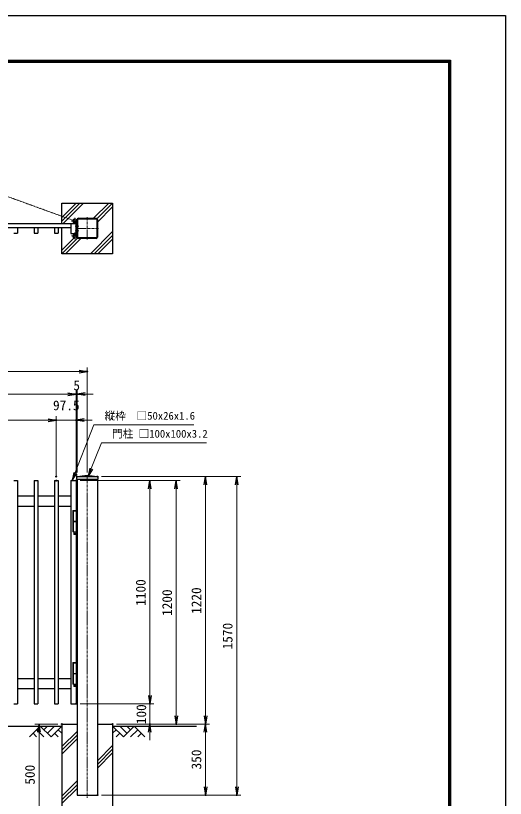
# Model space of a CAD drawing. Units: millimetres, scale not verified. Extents: x -4200 to 4200, y -2970 to 2970.
# Drawn here: x 1788 to 4200, y -889 to 2970 of the extents above; entities that cross this region are included whole.
import ezdxf
from ezdxf.enums import TextEntityAlignment as Align

# ---------------------------------------------------------------- set-up
doc = ezdxf.new("R2010")
doc.units = ezdxf.units.MM
doc.header["$LTSCALE"] = 10
doc.header["$PDMODE"] = 32
doc.header["$PDSIZE"] = 5
for name, pattern in [('USER1', [2, 1.25, -0.25, 0.25, -0.25]), ('USER2', [0.375, 0.25, -0.125]), ('USER3', [1.25, 0.625, -0.125, 0.125, -0.125, 0.125, -0.125])]:
    doc.linetypes.add(name, pattern=pattern)
for name, color, linetype, lineweight in [('0-1_D-TTL', 7, 'Continuous', 25), ('0-2_D-STR-DIM', 7, 'Continuous', 13), ('0-3_0', 7, 'Continuous', 25), ('0-5_D-STR1', 1, 'Continuous', 25), ('0-6_D-BGD', 7, 'Continuous', 25), ('0-7_D-STR4', 7, 'Continuous', 25), ('0-8_D-STR3', 3, 'Continuous', 13), ('0-9_D-BMK', 2, 'USER1', 13), ('0-A_D-DCR-HCH', 7, 'Continuous', 13), ('0-B_D-STR-TXT', 7, 'Continuous', 13)]:
    doc.layers.add(name, color=color, linetype=linetype, lineweight=lineweight)
doc.layers.add('0-4_DEFPOINTS', color=7, linetype='Continuous')
doc.styles.add('ＭＳ ゴシック', font='')
doc.styles.get('ＭＳ ゴシック').set_extended_font_data('MS Gothic')

# ---------------------------------------------------------------- blocks, each defined once
blk = doc.blocks.new('_Open')
at = {"layer": '0-3_0'}
blk.add_line((-10, 1.667), (0, 0), dxfattribs=at)
blk.add_lwpolyline([(-10, -1.667), (0, 0), (-10, 0)], dxfattribs=at)

msp = doc.modelspace()

# ---------------------------------------------------------------- linework, layer by layer
at = {"layer": '0-1_D-TTL', "color": 2}
msp.add_lwpolyline([(-4200, 2970), (4200, 2970), (4200, -2970), (-4200, -2970)], close=True, dxfattribs=at)
at = {"layer": '0-1_D-TTL'}
for points in [[(-3930, 2750), (3930, 2750), (3930, -2750), (-3930, -2750)], [(-3927.5, 2747.5), (3927.5, 2747.5), (3927.5, -2747.5), (-3927.5, -2747.5)], [(-3925, 2745), (3925, 2745), (3925, -2745), (-3925, -2745)], [(-3922.5, 2742.5), (3922.5, 2742.5), (3922.5, -2742.5), (-3922.5, -2742.5)], [(-3920, 2740), (3920, 2740), (3920, -2740), (-3920, -2740)]]:
    msp.add_lwpolyline(points, close=True, dxfattribs=at)
at = {"layer": '0-2_D-STR-DIM'}
for p, q in [((2140.01, 717.42), (2140.01, 1236.1)), ((70.01, 1216.1), (2100.01, 1216.1)), ((2085.01, 727.42), (2085.01, 1123.42)), ((2085.01, 697.42), (2085.01, 1123.42)), ((2090.01, 717.42), (2090.01, 1123.42)), ((2045.01, 1103.42), (1130.01, 1103.42)), ((2045.01, 1103.42), (2005.01, 1103.42)), ((2085.01, 1103.42), (2090.01, 1103.42)), ((2130.01, 1103.42), (2170.01, 1103.42)), ((1227.51, 975.44), (1947.51, 975.44)), ((1947.51, 975.44), (1907.51, 975.44)), ((1987.51, 697.42), (1987.51, 995.44)), ((1987.51, 717.42), (1987.51, 995.44)), ((1987.51, 975.44), (2085.01, 975.44)), ((2085.01, 697.42), (2085.01, 995.44)), ((2125.01, 975.44), (2165.01, 975.44)), ((2210.01, 697.42), (2742.93, 697.42)), ((2210.01, 697.42), (2896.85, 697.42)), ((2105.01, 677.42), (2598.64, 677.42)), ((2105.01, 677.42), (2468.77, 677.42)), ((2722.93, 657.42), (2722.93, -482.58)), ((2876.85, 657.42), (2876.85, -832.58)), ((2448.77, 637.42), (2448.77, -382.58)), ((2578.64, 637.42), (2578.64, -482.58)), ((2448.77, -382.58), (2448.77, -342.58)), ((2105.01, -422.58), (2468.77, -422.58)), ((2105.01, -422.58), (2468.77, -422.58)), ((2448.77, -422.58), (2448.77, -522.58)), ((1995.01, -522.58), (1882.7, -522.58)), ((2285.01, -522.58), (2598.64, -522.58)), ((2285.01, -522.58), (2742.93, -522.58)), ((2285.01, -522.58), (2742.93, -522.58)), ((2285.01, -522.58), (2468.77, -522.58)), ((1902.7, -562.58), (1902.7, -982.58)), ((2448.77, -562.58), (2448.77, -602.58)), ((2722.93, -562.58), (2722.93, -832.58)), ((2210.01, -872.58), (2742.93, -872.58)), ((2210.01, -872.58), (2896.85, -872.58))]:
    msp.add_line(p, q, dxfattribs=at)
at = {"layer": '0-4_DEFPOINTS'}
for p in [(2140.01, 1216.1), (2090.01, 1103.42), (1987.51, 975.44), (2085.01, 975.44), (1987.51, 697.42), (2085.01, 707.42), (2090.01, 697.42), (2140.01, 697.42), (2190.01, 697.42), (1987.51, 677.42), (2085.01, 677.42), (2085.01, 677.42), (2085.01, -422.58), (2448.77, -422.58), (2015.01, -522.58), (2265.01, -522.58), (2448.77, -522.58), (2578.64, -522.58), (2722.93, -522.58), (2190.01, -872.58), (2190.01, -872.58), (2722.93, -872.58), (2876.85, -872.58)]:
    msp.add_point(p, dxfattribs=at)
at = {"layer": '0-5_D-STR1'}
for p, q in [((2096.41, 1970.76), (2183.61, 1970.76)), ((1116.01, 1945.76), (2085.01, 1945.76)), ((2059.01, 1945.76), (2059.01, 1895.76)), ((2085.01, 1895.76), (2085.01, 1945.76)), ((2090.01, 1964.36), (2090.01, 1884.06)), ((2090.01, 1877.16), (2090.01, 1964.36)), ((2093.21, 1877.16), (2093.21, 1964.36)), ((2096.41, 1967.56), (2183.61, 1967.56)), ((2186.81, 1964.36), (2186.81, 1877.16)), ((2190.01, 1964.36), (2190.01, 1877.16)), ((1116.01, 1925.76), (2059.01, 1925.76)), ((1778.51, 1897.76), (1796.51, 1897.76)), ((1796.51, 1925.76), (1796.51, 1897.76)), ((1878.51, 1925.76), (1878.51, 1897.76)), ((1878.51, 1897.76), (1896.51, 1897.76)), ((1896.51, 1925.76), (1896.51, 1897.76)), ((1978.51, 1925.76), (1978.51, 1897.76)), ((1978.51, 1897.76), (1996.51, 1897.76)), ((1996.51, 1925.76), (1996.51, 1897.76)), ((2059.01, 1895.76), (2085.01, 1895.76)), ((2183.61, 1873.96), (2096.41, 1873.96)), ((2183.61, 1870.76), (2096.41, 1870.76)), ((2088.01, 694.62), (2088.01, 684.42)), ((2090.79, 697.79), (2140.01, 704.42)), ((2092.01, 697.42), (2188.01, 697.42)), ((2140.01, 704.42), (2189.24, 697.79)), ((2192.01, 694.62), (2192.01, 684.42)), ((1778.51, 677.42), (1796.51, 677.42)), ((1796.51, 677.42), (1796.51, -422.58)), ((1878.51, 677.42), (1878.51, -422.58)), ((1878.51, 677.42), (1896.51, 677.42)), ((1896.51, 677.42), (1896.51, -422.58)), ((1978.51, 677.42), (1978.51, -422.58)), ((1978.51, 677.42), (1996.51, 677.42)), ((1996.51, 677.42), (1996.51, -422.58)), ((2059.01, 677.42), (2059.01, -422.58)), ((2059.01, 677.42), (2085.01, 677.42)), ((2085.01, 677.42), (2085.01, 530.42)), ((2088.01, 684.42), (2192.01, 684.42)), ((2090.01, 684.42), (2090.01, -872.58)), ((2190.01, 684.42), (2190.01, -872.58)), ((1796.51, 602.42), (1878.51, 602.42)), ((1896.51, 602.42), (1978.51, 602.42)), ((1996.51, 602.42), (2059.01, 602.42)), ((1796.51, 552.42), (1878.51, 552.42)), ((1896.51, 552.42), (1978.51, 552.42)), ((1996.51, 552.42), (2059.01, 552.42)), ((2085.01, 413.42), (2085.01, -219.58)), ((1796.51, -297.58), (1878.51, -297.58)), ((1896.51, -297.58), (1978.51, -297.58)), ((1996.51, -297.58), (2059.01, -297.58)), ((2085.01, -336.58), (2085.01, -422.58)), ((1796.51, -347.58), (1878.51, -347.58)), ((1896.51, -347.58), (1978.51, -347.58)), ((1996.51, -347.58), (2059.01, -347.58)), ((1778.51, -422.58), (1796.51, -422.58)), ((1878.51, -422.58), (1896.51, -422.58)), ((1978.51, -422.58), (1996.51, -422.58)), ((2059.01, -422.58), (2085.01, -422.58)), ((2090.01, -872.58), (2190.01, -872.58))]:
    msp.add_line(p, q, dxfattribs=at)
for centre, radius, start, end in [((2096.41, 1964.36), 6.4, 90, 180), ((2183.61, 1964.36), 6.4, 0, 90), ((2096.41, 1964.36), 3.2, 90, 180), ((2183.61, 1964.36), 3.2, 0, 90), ((2096.41, 1877.16), 6.4, 180, 270), ((2096.41, 1877.16), 3.2, 180, 270), ((2183.61, 1877.16), 6.4, 270, 0), ((2183.61, 1877.16), 3.2, 270, 0), ((2091.21, 694.62), 3.2, 97.6668, 180), ((2188.81, 694.62), 3.2, 0, 82.3332)]:
    msp.add_arc(centre, radius, start, end, dxfattribs=at)
at = {"layer": '0-6_D-BGD'}
for p, q in [((1092.01, -532.58), (2015.01, -532.58)), ((2265.01, -532.58), (2678.62, -532.58))]:
    msp.add_line(p, q, dxfattribs=at)
at = {"layer": '0-7_D-STR4'}
for p, q in [((2015.01, 2045.76), (2265.01, 2045.76)), ((2015.01, 1975.51), (2085.26, 2045.76)), ((2015.01, 1957.13), (2103.65, 2045.76)), ((2015.01, 1945.76), (2015.01, 2045.76)), ((2022.03, 1945.76), (2122.03, 2045.76)), ((2171.63, 1970.76), (2246.63, 2045.76)), ((2190.01, 1952.38), (2265.01, 2027.38)), ((2015.01, 1795.76), (2015.01, 1925.76)), ((2155.68, 1795.76), (2265.01, 1905.1)), ((2015.01, 1795.76), (2091.89, 1872.64)), ((2015.46, 1814.59), (2075.09, 1874.23)), ((2033.4, 1795.76), (2108.4, 1870.76)), ((2174.06, 1795.76), (2265.01, 1886.71)), ((2192.45, 1795.76), (2265.01, 1868.33)), ((2265.01, 1795.76), (2015.01, 1795.76)), ((2015.01, -522.58), (2015.01, -1022.58)), ((2015.01, -522.58), (2090.01, -522.58)), ((2190.01, -522.58), (2265.01, -522.58)), ((2265.01, -522.58), (2265.01, -1022.58))]:
    msp.add_line(p, q, dxfattribs=at)
msp.add_lwpolyline([(2188.14, 1968.89), (2265.01, 2045.76), (2265.01, 1795.76)], dxfattribs=at)
at = {"layer": '0-8_D-STR3'}
for p, q in [((2085.51, 1948.74), (2082.91, 1952.41)), ((2085.51, 1957.46), (2085.51, 1884.06)), ((2090.01, 1937.76), (2085.51, 1937.76)), ((2085.51, 1892.78), (2082.91, 1889.11)), ((2090.01, 1927.76), (2085.51, 1927.76)), ((2090.01, 1917.01), (2085.51, 1917.01)), ((2090.01, 1913.76), (2085.51, 1913.76)), ((2090.01, 1903.76), (2085.51, 1903.76)), ((2068.84, 527.42), (2068.84, 424.42)), ((2068.84, 527.42), (2090.01, 527.42)), ((2069.31, 529.42), (2070.31, 530.42)), ((2069.31, 529.42), (2069.31, 527.42)), ((2070.31, 530.42), (2088.31, 530.42)), ((2089.31, 529.42), (2089.31, 527.42)), ((2090.01, 527.42), (2090.01, 424.42)), ((2068.84, 477.42), (2090.01, 477.42)), ((2068.84, 474.42), (2090.01, 474.42)), ((2068.84, 424.42), (2090.01, 424.42)), ((2073.31, 424.42), (2073.31, 413.42)), ((2073.31, 413.42), (2074.31, 412.42)), ((2073.31, 413.42), (2085.31, 413.42)), ((2074.31, 412.42), (2084.31, 412.42)), ((2084.31, 412.42), (2085.31, 413.42)), ((2085.31, 424.42), (2085.31, 413.42)), ((2068.84, -222.58), (2068.84, -325.58)), ((2068.84, -222.58), (2090.01, -222.58)), ((2069.31, -220.58), (2070.31, -219.58)), ((2069.31, -220.58), (2069.31, -222.58)), ((2070.31, -219.58), (2088.31, -219.58)), ((2089.31, -220.58), (2089.31, -222.58)), ((2090.01, -222.58), (2090.01, -325.58)), ((2068.84, -272.58), (2090.01, -272.58)), ((2068.84, -275.58), (2090.01, -275.58)), ((2068.84, -325.58), (2090.01, -325.58)), ((2073.31, -325.58), (2073.31, -336.58)), ((2073.31, -336.58), (2074.31, -337.58)), ((2073.31, -336.58), (2085.31, -336.58)), ((2074.31, -337.58), (2084.31, -337.58)), ((2084.31, -337.58), (2085.31, -336.58)), ((2085.31, -325.58), (2085.31, -336.58))]:
    msp.add_line(p, q, dxfattribs=at)
at = {"layer": '0-8_D-STR3', "linetype": 'USER2'}
for p, q in [((2073.11, 527.42), (2073.11, 424.42)), ((2085.51, 527.42), (2085.51, 424.42)), ((2073.11, -222.58), (2073.11, -325.58)), ((2085.51, -222.58), (2085.51, -325.58))]:
    msp.add_line(p, q, dxfattribs=at)
at = {"layer": '0-8_D-STR3'}
for points in [[(2088.31, 530.42), (2089.31, 529.42), (2069.31, 529.42)], [(2088.31, -219.58), (2089.31, -220.58), (2069.31, -220.58)]]:
    msp.add_lwpolyline(points, dxfattribs=at)
for centre in [(2079.31, 417.42), (2079.31, -332.58)]:
    msp.add_circle(centre, 2.5, dxfattribs=at)
for centre, radius, start, end in [((2079.31, 1957.46), 10.7, 0, 305.41111), ((2079.31, 1957.46), 6.2, 0, 305.41111), ((2079.31, 1884.06), 10.7, 54.58889, 0), ((2079.31, 1884.06), 6.2, 54.58889, 0)]:
    msp.add_arc(centre, radius, start, end, dxfattribs=at)
at = {"layer": '0-9_D-BMK', "linetype": 'USER3'}
msp.add_line((2079.31, 1957.46), (1139.76, 2299.43), dxfattribs=at)
at = {"layer": '0-9_D-BMK'}
for p, q in [((2079.31, 1973.72), (2079.31, 1941.2)), ((2140.01, 1975.76), (2140.01, 1865.76)), ((2095.58, 1957.46), (2063.05, 1957.46)), ((2098.21, 1932.76), (2080.51, 1932.76)), ((2079.31, 1867.8), (2079.31, 1900.32)), ((2195.01, 1920.76), (2080.51, 1920.76)), ((2098.21, 1908.76), (2080.51, 1908.76)), ((2095.58, 1884.06), (2063.05, 1884.06)), ((2140.01, 697.42), (2140.01, -885.58))]:
    msp.add_line(p, q, dxfattribs=at)
at = {"layer": '0-A_D-DCR-HCH'}
for p, q in [((1908.59, -532.58), (1855.38, -585.79)), ((1908.59, -532.58), (1961.8, -585.79)), ((1926.23, -550.41), (1944.06, -532.58)), ((1944.06, -568.06), (1979.54, -532.58)), ((1961.8, -585.79), (2015.01, -532.58)), ((2318.23, -585.8), (2265.01, -532.58)), ((2335.96, -568.06), (2300.49, -532.58)), ((2371.44, -532.58), (2318.23, -585.8)), ((2353.79, -550.41), (2335.96, -532.58)), ((2371.44, -532.58), (2424.65, -585.8)), ((1873.11, -568.06), (1890.93, -585.79)), ((1890.85, -550.32), (1926.49, -585.79)), ((1979.54, -568.06), (1997.36, -585.79)), ((1997.28, -550.32), (2015.01, -567.98)), ((2015.01, -633.61), (2090.01, -558.61)), ((2015.01, -651.99), (2090.01, -576.99)), ((2282.75, -550.32), (2265.01, -567.98)), ((2300.49, -568.06), (2282.67, -585.8)), ((2389.17, -550.32), (2353.54, -585.8)), ((2406.91, -568.06), (2389.09, -585.8)), ((2015.01, -670.38), (2090.01, -595.38)), ((2190.01, -703.3), (2265.01, -628.3)), ((2190.01, -721.68), (2265.01, -646.68)), ((2190.01, -740.07), (2265.01, -665.07)), ((2015.46, -877.85), (2090.01, -803.3)), ((2015.01, -896.68), (2090.01, -821.68)), ((2015.01, -915.07), (2090.01, -840.06))]:
    msp.add_line(p, q, dxfattribs=at)
at = {"layer": '0-B_D-STR-TXT'}
for points in [[(2664.54, 953.15), (2171.99, 953.15), (2065.86, 679.28)], [(2726.95, 864.6), (2211.05, 864.6), (2145.49, 701.42)]]:
    msp.add_lwpolyline(points, dxfattribs=at)

# ---------------------------------------------------------------- block references
at = {"layer": '0-2_D-STR-DIM', "xscale": 4, "yscale": 4}
for p in [(2140.01, 1216.1), (2085.01, 1103.42), (2085.01, 1103.42), (1987.51, 975.44), (1987.51, 975.44)]:
    msp.add_blockref('_Open', p, dxfattribs=at)
for p, rotation in [((2090.01, 1103.42), 180), ((2085.01, 975.44), 180), ((2722.93, 697.42), 90), ((2876.85, 697.42), 90), ((2448.77, 677.42), 90), ((2578.64, 677.42), 90), ((2448.77, -422.58), 270), ((2448.77, -422.58), 270), ((2578.64, -522.58), 270), ((2722.93, -522.58), 270), ((1902.7, -522.58), 90), ((2448.77, -522.58), 90), ((2722.93, -522.58), 90), ((2722.93, -872.58), 270), ((2876.85, -872.58), 270)]:
    msp.add_blockref('_Open', p, dxfattribs=dict(at, rotation=rotation))
at = {"layer": '0-B_D-STR-TXT', "xscale": 4, "yscale": 4}
for p, rotation in [((2144.75, 699.56), 248.11184), ((2065.13, 677.42), 248.81593)]:
    msp.add_blockref('_Open', p, dxfattribs=dict(at, rotation=rotation))

# ---------------------------------------------------------------- texts
at = {"layer": '0-2_D-STR-DIM', "style": 'ＭＳ ゴシック'}
for s, p in [('5', (2071.79, 1108.77)), ('97.5', (1971.54, 1010.19))]:
    msp.add_text(s, height=48.09, dxfattribs=at).set_placement(p, align=Align.BOTTOM_LEFT)
for s, p in [('1100', (2442.02, 60.52)), ('1200', (2571.89, 10.52)), ('1220', (2716.19, 20.52)), ('1570', (2870.1, -154.48)), ('100', (2444.73, -523.23)), ('350', (2716.19, -746.46)), ('500', (1895.96, -821.46))]:
    msp.add_text(s, height=48.09, rotation=90, dxfattribs=at).set_placement(p, align=Align.BOTTOM_LEFT)
at = {"layer": '0-B_D-STR-TXT', "style": 'ＭＳ ゴシック'}
for s, p in [('縦枠\u3000□50x26x1.6', (2225.56, 966.42)), ('門柱 □100x100x3.2', (2261.98, 877.87))]:
    msp.add_text(s, height=38.49, dxfattribs=at).set_placement(p, align=Align.BOTTOM_LEFT)

doc.saveas('drawing.dxf')
